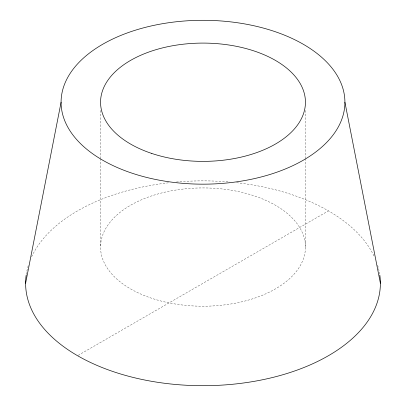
<?xml version="1.0" encoding="UTF-8"?>
<svg xmlns="http://www.w3.org/2000/svg" width="406" height="406" viewBox="0 0 406 406"><rect width="100%" height="100%" fill="white"/><g stroke="black" fill="none" stroke-linecap="round" stroke-linejoin="round"><path stroke-width="0.3" stroke-dasharray="2.03 1.52" d="M78.114 355.387L328.434 210.866M305.444 110.457L305.444 157.893M305.444 158.523L305.444 247.071A102.444 59.144 0 0 1 151.778 298.293A102.444 59.144 0 0 1 151.778 195.854A102.444 59.144 0 0 1 305.444 247.071M100.556 110.457L100.556 157.893M100.556 158.523L100.556 247.071M26.248 274.588A177.392 102.419 0 0 1 28.374 265.27M31.653 256.775A177.392 102.419 0 0 1 169.439 182.715M176.361 182.03A177.392 102.419 0 0 1 229.639 182.03M236.561 182.715A177.392 102.419 0 0 1 374.347 256.775M377.626 265.27A177.392 102.419 0 0 1 379.752 274.588"/><path stroke-width="0.61" d="M25.608 283.281L61.088 102.231M344.912 102.231A141.912 81.931 0 0 1 132.041 173.189A141.912 81.931 0 0 1 132.041 31.277A141.912 81.931 0 0 1 344.912 102.231L380.392 283.281M379.838 275.212A177.392 102.419 0 0 1 203 385.7A177.392 102.419 0 0 1 26.162 275.212M151.778 153.453A102.444 59.144 0 0 0 305.444 102.231A102.444 59.144 0 0 0 151.778 51.014A102.444 59.144 0 0 0 151.778 153.453"/></g></svg>
